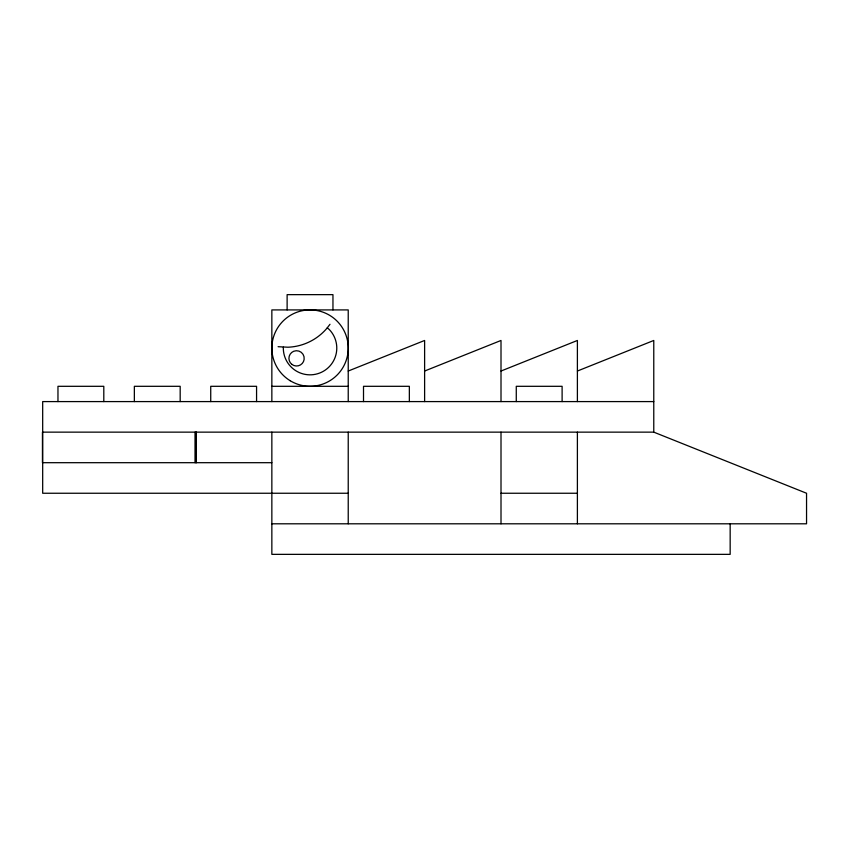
<?xml version="1.0" encoding="UTF-8"?>
<svg xmlns="http://www.w3.org/2000/svg" width="849" height="849" viewBox="0 0 849 849"><rect width="100%" height="100%" fill="white"/><g stroke="black" fill="none" stroke-linecap="round" stroke-linejoin="round"><path stroke-width="1.27" d="M283.354 347.188L283.322 347.496A26.733 26.733 0 0 0 319.712 373.029A26.733 26.733 0 0 0 329.38 329.635L327.268 327.82M329.985 324.286L326.961 328.223A53.805 53.805 0 0 1 287.981 347.22L278.09 346.7M348.228 371.034L424.617 340.47L424.617 401.588M424.617 371.034L501.006 340.47L501.006 401.588M501.006 371.034L577.394 340.47L577.394 401.588M577.394 371.034L653.772 340.47L653.772 432.141L806.55 493.248L806.55 523.801L271.85 523.801M271.85 386.306L348.228 386.306M653.772 401.588L42.683 401.588L42.683 493.248L348.228 493.248M653.772 432.141L42.45 432.141L42.45 462.694L271.85 462.694M501.006 493.248L577.394 493.248M730.161 523.801L730.161 554.355L271.85 554.355L271.85 432.141M577.394 432.141L577.394 523.801M562.112 401.588L562.112 386.306L516.277 386.306L516.277 401.588M501.006 432.141L501.006 523.801M409.345 401.588L409.345 386.306L363.51 386.306L363.51 401.588M348.228 401.588L348.228 309.917L271.85 309.917L271.85 401.588M348.228 432.141L348.228 523.801M332.957 309.917L332.957 294.645L287.121 294.645L287.121 309.917M256.568 401.588L256.568 386.306L210.732 386.306L210.732 401.588M196.236 432.141L196.236 462.694M196.002 432.141L196.002 462.694M195.026 432.141L195.026 462.694M180.179 401.588L180.179 386.306L134.354 386.306L134.354 401.588M103.801 401.588L103.801 386.306L57.965 386.306L57.965 401.588M290.209 380.734A38.194 38.194 0 0 0 348.228 348.971A38.194 38.194 0 0 0 291.706 314.597A38.194 38.194 0 0 0 290.209 380.734M291.886 364.401A7.641 7.641 0 0 0 304.133 359.382A7.641 7.641 0 0 0 293.669 351.284A7.641 7.641 0 0 0 291.886 364.401"/></g></svg>
